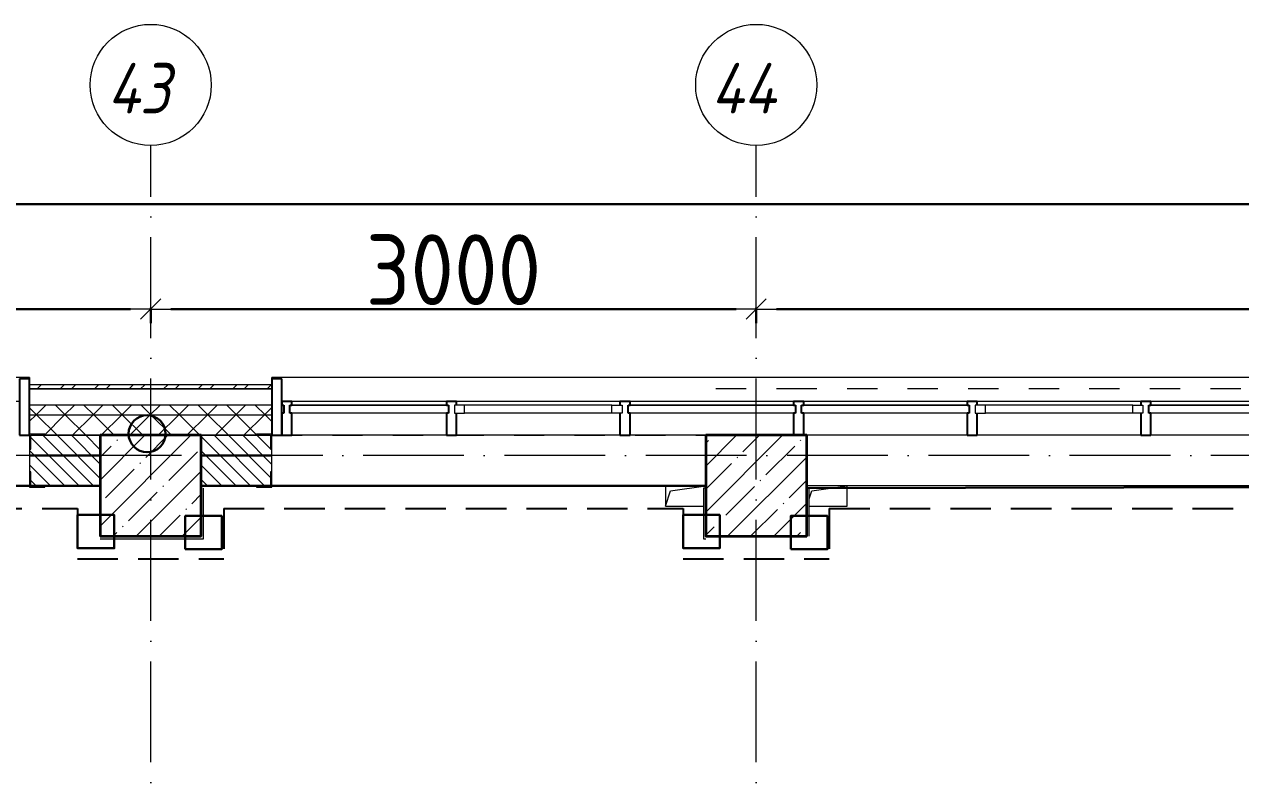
# Model space of a CAD drawing. Header units: millimetres. Extents: x -213536 to 1564669, y -45299 to 942238.
# Drawn here: x 492016 to 498042, y 434831 to 438570 of the extents above; entities that cross this region are included whole.
import ezdxf

# ---------------------------------------------------------------- set-up
doc = ezdxf.new("R2010")
doc.units = ezdxf.units.MM
for name, pattern in [('50_200_ШТРИХ_1Т_ш5_п1_п1_', [700, 500, -100, 0, -100]), ('Штрих короткий', [300, 150, -150]), ('Штриховая _2 мм - 1 мм_', [300, 200, -100])]:
    doc.linetypes.add(name, pattern=pattern)
for name, color, linetype, lineweight in [('0-1', 7, 'Continuous', 5), ('0-2', 7, 'Continuous', 9), ('2.1) ПГП окна 2.8 м', 5, 'Continuous', 30), ('3) ЖБ 4м', 3, 'Continuous', 30), ('3.1) ЖБ окна 1.2 м', 102, 'Continuous', 30), ('4) Метл уголки', 6, 'Continuous', 30), ('5) Швы', 2, 'Continuous', 30), ('Импосты витража', 7, 'Continuous', 9), ('Импосты витража-1', 7, 'Continuous', 25), ('Каркас_Импост', 7, 'Continuous', 13), ('Несущие колонны', 7, 'Continuous', 9), ('Несущие колонны-1', 7, 'Continuous', 35), ('Обобщенные модели', 7, 'Continuous', 9), ('Общие ребра', 7, 'Continuous', 9), ('Окна', 7, 'Continuous', 9), ('Оси', 7, 'Continuous', 9), ('Оси-1', 7, 'Continuous', 20), ('Оси-2', 7, '50_200_ШТРИХ_1Т_ш5_п1_п1_', 9), ('Остекление-1', 7, 'Continuous', 9), ('Перемычка-1', 7, 'Штрих короткий', 9), ('Размеры', 7, 'Continuous', 15), ('Стены', 7, 'Continuous', 9), ('Стены-1', 7, 'Continuous', 13), ('Штриховка разреза-1', 7, 'Continuous', 9)]:
    doc.layers.add(name, color=color, linetype=linetype, lineweight=lineweight)
doc.layers.add('Каркас_Импост-2', color=7, linetype='Continuous', lineweight=9, true_color=0xaaaaaa)
doc.layers.add('СТ-1_1', color=7, linetype='Штриховая _2 мм - 1 мм_', lineweight=90, true_color=0x888888)
doc.layers.get('0-2').off()
doc.styles.add('ISOCPEUR_I_1', font='isocpeui.ttf', dxfattribs={"width": 0.85, "height": 2.5})
doc.styles.add('СПДС', font='isocpeur.ttf', dxfattribs={"width": 0.9})
doc.dimstyles.new('Размера А3', dxfattribs={"dimtxt": 200, "dimasz": 100, "dimexe": 70, "dimexo": 100, "dimgap": 20, "dimtad": 1, "dimdec": 0, "dimrnd": 10, "dimzin": 0, "dimdsep": 46, "dimtxsty": 'СПДС', "dimblk": 'ARROWHEAD_6', "dimcen": 1, "dimclrd": 256, "dimclre": 256, "dimclrt": 256, "dimazin": 0, "dimtfac": 1, "dimtdec": 0, "dimtmove": 2, "dimatfit": 3, "dimfxl": 1, "dimtolj": 1, "dimtzin": 0, "dimarcsym": 0})
pattern_1 = [(45, (0, 0), (-70.71068, 70.71068), []), (135, (0, 0), (-70.71068, -70.71068), [])]
pattern_2 = [(135, (0, 0), (-35.35534, -35.35534), [])]

# ---------------------------------------------------------------- blocks, each defined once
blk = doc.blocks.new('Ось сетки - Круг_Ø6_00__ISO-2_5_0_9K_-16731441-АИ2_03_План отделки стен 3-го этажа _Часть 2_')
at = {"layer": 'Оси-1'}
blk.add_circle((0, 0), 3, dxfattribs=at)
blk = doc.blocks.new('ARROWHEAD_6')
at = {"color": 0, "linetype": 'Continuous'}
for p, q in [((0, 0), (-1, 0)), ((-0.5, -0.5), (0.5, 0.5))]:
    blk.add_line(p, q, dxfattribs=at)
blk = doc.blocks.new('*D4752')
at = {"layer": 'Defpoints', "color": 0, "transparency": 16777216}
for p in [(486642.1, 437266.4), (492642.1, 437266.4), (492642.1, 437160.4)]:
    blk.add_point(p, dxfattribs=at)
at = {"layer": 'Размеры', "lineweight": -2, "transparency": 16777216}
for p, q in [((486642.1, 437166.4), (486642.1, 437090.4)), ((486742.1, 437160.4), (492542.1, 437160.4)), ((492642.1, 437166.4), (492642.1, 437090.4))]:
    blk.add_line(p, q, dxfattribs=at)
at = {"layer": 'Размеры', "lineweight": -2, "transparency": 16777216, "xscale": 100, "yscale": 100, "zscale": 100, "rotation": 180}
blk.add_blockref('ARROWHEAD_6', (486642.1, 437160.4), dxfattribs=at)
at = {"layer": 'Размеры', "lineweight": -2, "transparency": 16777216, "xscale": 100, "yscale": 100, "zscale": 100}
blk.add_blockref('ARROWHEAD_6', (492642.1, 437160.4), dxfattribs=at)
at = {"layer": 'Размеры', "transparency": 16777216, "insert": (489642.1, 437355.4), "char_height": 350, "width": 2.488, "attachment_point": 5, "style": 'СПДС'}
blk.add_mtext('\\A1;6000', dxfattribs=at)
blk = doc.blocks.new('*D4753')
at = {"layer": 'Defpoints', "color": 0, "transparency": 16777216}
for p in [(492642.1, 437266.4), (495642.1, 437266.4), (495642.1, 437160.4)]:
    blk.add_point(p, dxfattribs=at)
at = {"layer": 'Размеры', "lineweight": -2, "transparency": 16777216}
for p, q in [((492642.1, 437166.4), (492642.1, 437090.4)), ((492742.1, 437160.4), (495542.1, 437160.4)), ((495642.1, 437166.4), (495642.1, 437090.4))]:
    blk.add_line(p, q, dxfattribs=at)
at = {"layer": 'Размеры', "lineweight": -2, "transparency": 16777216, "xscale": 100, "yscale": 100, "zscale": 100, "rotation": 180}
blk.add_blockref('ARROWHEAD_6', (492642.1, 437160.4), dxfattribs=at)
at = {"layer": 'Размеры', "lineweight": -2, "transparency": 16777216, "xscale": 100, "yscale": 100, "zscale": 100}
blk.add_blockref('ARROWHEAD_6', (495642.1, 437160.4), dxfattribs=at)
at = {"layer": 'Размеры', "transparency": 16777216, "insert": (494142.1, 437355.4), "char_height": 350, "width": 2.488, "attachment_point": 5, "style": 'СПДС'}
blk.add_mtext('\\A1;3000', dxfattribs=at)
blk = doc.blocks.new('*D4754')
at = {"layer": 'Defpoints', "color": 0, "transparency": 16777216}
for p in [(495642.1, 437266.4), (501642.1, 437266.4), (501642.1, 437160.4)]:
    blk.add_point(p, dxfattribs=at)
at = {"layer": 'Размеры', "lineweight": -2, "transparency": 16777216}
for p, q in [((495642.1, 437166.4), (495642.1, 437090.4)), ((495742.1, 437160.4), (501542.1, 437160.4)), ((501642.1, 437166.4), (501642.1, 437090.4))]:
    blk.add_line(p, q, dxfattribs=at)
at = {"layer": 'Размеры', "lineweight": -2, "transparency": 16777216, "xscale": 100, "yscale": 100, "zscale": 100, "rotation": 180}
blk.add_blockref('ARROWHEAD_6', (495642.1, 437160.4), dxfattribs=at)
at = {"layer": 'Размеры', "lineweight": -2, "transparency": 16777216, "xscale": 100, "yscale": 100, "zscale": 100}
blk.add_blockref('ARROWHEAD_6', (501642.1, 437160.4), dxfattribs=at)
at = {"layer": 'Размеры', "transparency": 16777216, "insert": (498642.1, 437355.4), "char_height": 350, "width": 2.488, "attachment_point": 5, "style": 'СПДС'}
blk.add_mtext('\\A1;6000', dxfattribs=at)
blk = doc.blocks.new('*D4757')
at = {"layer": 'Defpoints', "color": 0, "transparency": 16777216}
for p in [(459092.1, 437785.9), (505192.1, 437679.8), (505192.1, 436700.1)]:
    blk.add_point(p, dxfattribs=at)
at = {"layer": 'Размеры', "lineweight": -2, "transparency": 16777216}
for p, q in [((505192.1, 436800.1), (505192.1, 437749.8)), ((459092.1, 437685.9), (459092.1, 437609.8)), ((459192.1, 437679.8), (505092.1, 437679.8))]:
    blk.add_line(p, q, dxfattribs=at)
at = {"layer": 'Размеры', "lineweight": -2, "transparency": 16777216, "xscale": 100, "yscale": 100, "zscale": 100, "rotation": 180}
blk.add_blockref('ARROWHEAD_6', (459092.1, 437679.8), dxfattribs=at)
at = {"layer": 'Размеры', "lineweight": -2, "transparency": 16777216, "xscale": 100, "yscale": 100, "zscale": 100}
blk.add_blockref('ARROWHEAD_6', (505192.1, 437679.8), dxfattribs=at)
at = {"layer": 'Размеры', "transparency": 16777216, "insert": (482142.1, 437874.8), "char_height": 350, "width": 2.997, "attachment_point": 5, "style": 'СПДС'}
blk.add_mtext('\\A1;46100', dxfattribs=at)
blk = doc.blocks.new('BSC_Колонна _Прямоугольная - 500х500-V117-АИ2_03_План отделки стен 3-го этажа _Часть 2_')
at = {"layer": 'Несущие колонны'}
h = blk.add_hatch(dxfattribs=at)
h.set_pattern_fill('FP_107', color=256, style=0, pattern_type=2)
h.set_pattern_definition([(45, (-64950, -11050), (-114.04925, 114.04925), []), (45, (-64835.95, -11050), (-114.04925, 114.04925), [201.613, -40.323, 3.353, -36.97])])
h.paths.add_polyline_path([(-250, -250), (250, -250), (250, 250), (-250, 250)], flags=0)
at = {"layer": 'Несущие колонны-1'}
for p, q in [((250, 250), (-250, 250)), ((-250, 250), (-250, -250)), ((250, -250), (250, 250)), ((-250, -250), (250, -250))]:
    blk.add_line(p, q, dxfattribs=at)
blk = doc.blocks.new('BSC_Колонна _Прямоугольная - 500х500-V136-АИ2_03_План отделки стен 3-го этажа _Часть 2_')
at = {"layer": 'Несущие колонны'}
h = blk.add_hatch(dxfattribs=at)
h.set_pattern_fill('FP_126', color=256, style=0, pattern_type=2)
h.set_pattern_definition([(45, (-61950, -11050), (-114.04925, 114.04925), []), (45, (-61835.95, -11050), (-114.04925, 114.04925), [201.613, -40.323, 3.353, -36.97])])
h.paths.add_polyline_path([(-250, -250), (250, -250), (250, 250), (-250, 250)], flags=0)
at = {"layer": 'Несущие колонны-1'}
for p, q in [((250, 250), (-250, 250)), ((-250, 250), (-250, -250)), ((250, -250), (250, 250)), ((-250, -250), (250, -250))]:
    blk.add_line(p, q, dxfattribs=at)
blk = doc.blocks.new('PNS_Панель прямоугольная1 - Нр_Стекло - 40мм-25374207-АИ2_03_План отделки стен 3-го этажа _Часть 2_')
at = {"layer": 'Остекление-1'}
for p, q in [((-405, 40), (405, 40)), ((-415, 0), (415, 0)), ((405, 0), (-405, 0))]:
    blk.add_line(p, q, dxfattribs=at)
blk = doc.blocks.new('PNS_Панель прямоугольная2 - Нр_Стекло - 40мм-26243285-АИ2_03_План отделки стен 3-го этажа _Часть 2_')
at = {"layer": 'Каркас_Импост'}
for p, q in [((-415, 0), (-415, 40)), ((-415, 40), (-365, 40)), ((-365, 40), (-365, 0)), ((415, 40), (365, 40)), ((365, 40), (365, 0)), ((415, 0), (415, 40)), ((-365, 0), (-415, 0)), ((365, 0), (415, 0))]:
    blk.add_line(p, q, dxfattribs=at)
at = {"layer": 'Каркас_Импост-2'}
for p, q in [((-365, 40), (365, 40)), ((-365, 0), (365, 0))]:
    blk.add_line(p, q, dxfattribs=at)
blk = doc.blocks.new('PNS_Панель прямоугольная1 - Нр_Стекло - 40мм-25374206-АИ2_03_План отделки стен 3-го этажа _Часть 2_')
at = {"layer": 'Остекление-1'}
for p, q in [((-382.5, 40), (382.5, 40)), ((-392.5, 0), (392.5, 0)), ((382.5, 0), (-382.5, 0))]:
    blk.add_line(p, q, dxfattribs=at)
blk = doc.blocks.new('Прямоугольный импост - Импост структурный с накладкой - 150мм-25669421-АИ2_03_План отделки стен 3-го этажа _Часть 2_')
at = {"layer": 'Импосты витража'}
for p, q in [((18265, -100), (19075, -100)), ((18265, -267), (19075, -267))]:
    blk.add_line(p, q, dxfattribs=at)
blk = doc.blocks.new('Прямоугольный импост - Импост структурный с накладкой - 150мм-V176-АИ2_03_План отделки стен 3-го этажа _Часть 2_')
at = {"layer": 'Импосты витража'}
for p, q in [((65995, 11467), (65185, 11467)), ((65995, 11300), (65200, 11300))]:
    blk.add_line(p, q, dxfattribs=at)
blk = doc.blocks.new('Прямоугольный импост - Импост структурный с накладкой - 150мм-V177-АИ2_03_План отделки стен 3-го этажа _Часть 2_')
at = {"layer": 'Импосты витража'}
for p, q in [((65135, 11467), (64325, 11467)), ((64700, 11300), (64325, 11300))]:
    blk.add_line(p, q, dxfattribs=at)
blk = doc.blocks.new('Прямоугольный импост - Импост структурный с накладкой - 150мм-25669420-АИ2_03_План отделки стен 3-го этажа _Часть 2_')
at = {"layer": 'Импосты витража'}
for p, q in [((17450, -100), (18215, -100)), ((17450, -267), (18215, -267))]:
    blk.add_line(p, q, dxfattribs=at)
blk = doc.blocks.new('Прямоугольный импост - Импост структурный с накладкой - 150мм-25647633-АИ2_03_План отделки стен 3-го этажа _Часть 2_')
at = {"layer": 'Импосты витража-1'}
for p, q in [((-25, 0), (-25, 17)), ((-25, 17), (25, 17)), ((-15, 0), (-25, 0)), ((-15, -40), (-15, 0)), ((25, 17), (25, 0)), ((-25, -150), (-25, -40)), ((-25, -40), (-15, -40)), ((25, -40), (25, -150)), ((25, -150), (-25, -150))]:
    blk.add_line(p, q, dxfattribs=at)
blk = doc.blocks.new('Прямоугольный импост - Импост структурный с накладкой - 150мм-V161-АИ2_03_План отделки стен 3-го этажа _Часть 2_')
at = {"layer": 'Импосты витража-1'}
for p, q in [((-25, 0), (-25, 17)), ((-25, 17), (25, 17)), ((25, 0), (15, 0)), ((15, 0), (15, -40)), ((25, 17), (25, 0)), ((-25, -150), (-25, -40)), ((15, -40), (25, -40)), ((25, -40), (25, -150)), ((25, -150), (-25, -150))]:
    blk.add_line(p, q, dxfattribs=at)
blk = doc.blocks.new('Прямоугольный импост - Импост структурный с накладкой - 150мм-V165-АИ2_03_План отделки стен 3-го этажа _Часть 2_')
at = {"layer": 'Импосты витража-1'}
for p, q in [((-25, 0), (-25, 17)), ((-25, 17), (25, 17)), ((-15, 0), (-25, 0)), ((-15, -40), (-15, 0)), ((25, 0), (15, 0)), ((15, 0), (15, -40)), ((25, 17), (25, 0)), ((-25, -150), (-25, -40)), ((-25, -40), (-15, -40)), ((15, -40), (25, -40)), ((25, -40), (25, -150))]:
    blk.add_line(p, q, dxfattribs=at)
blk = doc.blocks.new('Прямоугольный импост - Импост структурный с накладкой - 150мм-25647644-АИ2_03_План отделки стен 3-го этажа _Часть 2_')
at = {"layer": 'Импосты витража-1'}
for p, q in [((-25, 0), (-25, 17)), ((-25, 17), (25, 17)), ((-15, 0), (-25, 0)), ((-15, -40), (-15, 0)), ((25, 0), (15, 0)), ((15, 0), (15, -40)), ((25, 17), (25, 0)), ((-25, -150), (-25, -40)), ((-25, -40), (-15, -40)), ((15, -40), (25, -40)), ((25, -40), (25, -150)), ((25, -150), (-25, -150))]:
    blk.add_line(p, q, dxfattribs=at)
blk = doc.blocks.new('Прямоугольный импост - Откос НВФ_50х280 мм-25985587-АИ2_03_План отделки стен 3-го этажа _Часть 2_')
at = {"layer": 'Импосты витража-1'}
for p, q in [((-50, 130), (0, 130)), ((-50, -150), (-50, 130)), ((0, 130), (0, -144)), ((0, -150), (-50, -150))]:
    blk.add_line(p, q, dxfattribs=at)
blk = doc.blocks.new('Прямоугольный импост - Откос НВФ_50х280 мм-25993838-АИ2_03_План отделки стен 3-го этажа _Часть 2_')
at = {"layer": 'Импосты витража-1'}
for p, q in [((0, 130), (-50, 130)), ((-50, 130), (-50, -150)), ((0, -144), (0, 130)), ((-50, -150), (0, -150))]:
    blk.add_line(p, q, dxfattribs=at)
blk = doc.blocks.new('Проем_Дверь_Прямоугольный - 1800х2700h_оконные проемы-25805030-АИ2_03_План отделки стен 3-го этажа _Часть 2_')
at = {"layer": 'Перемычка-1'}
for p, q in [((900, 125), (-900, 125)), ((900, -125), (-900, -125))]:
    blk.add_line(p, q, dxfattribs=at)
blk = doc.blocks.new('Проем_Дверь_Прямоугольный - 2150х2700h_витражные проемы-27177106-АИ2_03_План отделки стен 3-го этажа _Часть 2_')
at = {"layer": 'Перемычка-1'}
for p, q in [((1075, 125), (-1075, 125)), ((1075, -125), (-1075, -125))]:
    blk.add_line(p, q, dxfattribs=at)
blk = doc.blocks.new('Проем_Дверь_Прямоугольный - 500х2700h_оконные проемы-30605588-АИ2_03_План отделки стен 3-го этажа _Часть 2_')
at = {"layer": 'Перемычка-1'}
for p, q in [((250, 115), (-250, 115)), ((250, -115), (-250, -115))]:
    blk.add_line(p, q, dxfattribs=at)
blk = doc.blocks.new('Проем_Дверь_Прямоугольный - 5150х2700h_витражные проемы-30617495-АИ2_03_План отделки стен 3-го этажа _Часть 2_')
at = {"layer": 'Перемычка-1'}
for p, q in [((2575, 115), (-2575, 115)), ((2575, -115), (-2575, -115))]:
    blk.add_line(p, q, dxfattribs=at)
blk = doc.blocks.new('Фахверк_СКБ_Уголок - 250_2700-27497298-АИ2_03_План отделки стен 3-го этажа _Часть 2_')
at = {"layer": 'Обобщенные модели'}
for p, q in [((200, 181), (125, 181)), ((125, 181), (125, 106)), ((200, 175), (200, 181)), ((131, 106), (131, 175)), ((131, 175), (200, 175)), ((125, 106), (131, 106)), ((131, -6), (125, -6)), ((125, -6), (125, -81)), ((131, -75), (131, -6)), ((125, -81), (200, -81)), ((200, -75), (131, -75)), ((200, -81), (200, -75))]:
    blk.add_line(p, q, dxfattribs=at)
blk = doc.blocks.new('AR_Отверстие прямоугольное _в плите_ - AR_Отверстие прямоугольное _в плите_-V227-АИ2_03_План отделки стен 3-го этажа _Часть 2_')
at = {"layer": 'Обобщенные модели'}
for p, q in [((-100, 50), (-100, -50)), ((-100, -50), (-75, 25)), ((-75, 25), (100, 50)), ((-100, -50), (88, -50))]:
    blk.add_line(p, q, dxfattribs=at)
blk = doc.blocks.new('AR_Отверстие прямоугольное _в плите_ - AR_Отверстие прямоугольное _в плите_-V229-АИ2_03_План отделки стен 3-го этажа _Часть 2_')
at = {"layer": 'Обобщенные модели'}
for p, q in [((-88, -14), (-75, 25)), ((-75, 25), (100, 50)), ((100, -50), (100, 50)), ((-88, -50), (100, -50))]:
    blk.add_line(p, q, dxfattribs=at)
blk = doc.blocks.new('Отлив_СКБ - Отлив витража_120_НВФ-31885687-АИ2_03_План отделки стен 3-го этажа _Часть 2_')
at = {"layer": 'Окна'}
for p, q in [((1750, -2), (50, -2)), ((0, -120), (0, -113)), ((0, -120), (1800, -120)), ((1800, -113), (1800, -120))]:
    blk.add_line(p, q, dxfattribs=at)
blk = doc.blocks.new('Отлив_СКБ - Отлив витража_120_НВФ-31885342-АИ2_03_План отделки стен 3-го этажа _Часть 2_')
at = {"layer": 'Окна'}
for p, q in [((7750, -2), (50, -2)), ((0, -120), (7800, -120)), ((7800, -113), (7800, -120))]:
    blk.add_line(p, q, dxfattribs=at)
blk = doc.blocks.new('0125-Р-ОО-Ш2-АР-о_23_10_2024_rvt-1-АИ2_03_План отделки стен 3-го этажа _Часть 2_')
at = {"layer": 'Штриховка разреза-1'}
h = blk.add_hatch(dxfattribs=at)
h.set_pattern_fill('FP_80', color=256, style=0, pattern_type=2)
h.set_pattern_definition([(45, (0, 0), (-85.53659, 85.53659), []), (45, (57.02, 0), (-85.53659, 85.53659), [])])
h.paths.add_polyline_path([(74215, 11530), (74215, 11550), (70350, 11550), (70350, 11530), (72365.1, 11530)], flags=0)
h.paths.add_polyline_path([(62113.2, 11530), (62550, 11530), (62550, 11550), (61350, 11550), (61350, 11530)], flags=0)
h.paths.add_polyline_path([(59550, 11530), (59550, 11550), (58350, 11550), (58350, 11530), (59317.3, 11530)], flags=0)
h.paths.add_polyline_path([(55350, 11530), (56550, 11530), (56550, 11550), (55350, 11550)], flags=0)
h.paths.add_polyline_path([(52793.3, 11530), (53550, 11530), (53550, 11550), (52350, 11550), (52350, 11530)], flags=0)
h.paths.add_polyline_path([(50550, 11530), (50550, 11550), (49350, 11550), (49350, 11530), (49997.3, 11530)], flags=0)
h.paths.add_polyline_path([(47201.4, 11530), (47550, 11530), (47550, 11550), (46350, 11550), (46350, 11530)], flags=0)
h.paths.add_polyline_path([(43350, 11530), (44550, 11530), (44550, 11550), (43350, 11550)], flags=0)
h.paths.add_polyline_path([(40685, 11530), (41550, 11530), (41550, 11550), (40685, 11550)], flags=0)
h = blk.add_hatch(dxfattribs=at)
h.set_pattern_fill('FP_81', color=256, style=0, pattern_type=2)
h.set_pattern_definition(pattern_1)
h.paths.add_polyline_path([(76700, 11400), (76700, 11450), (70350, 11450), (70350, 11400), (76093.1, 11400)], flags=0)
h.paths.add_polyline_path([(62113.2, 11400), (62550, 11400), (62550, 11450), (61350, 11450), (61350, 11400)], flags=0)
h.paths.add_polyline_path([(59317.3, 11400), (59550, 11400), (59550, 11450), (58350, 11450), (58350, 11400), (58385.3, 11400)], flags=0)
h.paths.add_polyline_path([(55350, 11400), (56550, 11400), (56550, 11450), (55350, 11450)], flags=0)
h.paths.add_polyline_path([(53259.3, 11400), (53550, 11400), (53550, 11450), (52350, 11450), (52350, 11400), (52793.3, 11400)], flags=0)
h.paths.add_polyline_path([(50550, 11400), (50550, 11450), (49350, 11450), (49350, 11400), (49997.3, 11400)], flags=0)
h.paths.add_polyline_path([(44550, 11400), (44550, 11450), (43350, 11450), (43350, 11400), (44405.4, 11400)], flags=0)
h.paths.add_polyline_path([(46350, 11400), (47550, 11400), (47550, 11450), (46350, 11450)], flags=0)
h.paths.add_polyline_path([(40677.4, 11400), (41550, 11400), (41550, 11450), (40150, 11450), (40150, 11400)], flags=0)
h.paths.add_polyline_path([(37881.4, 11400), (38350, 11400), (38350, 11450), (37150, 11450), (37150, 11400)], flags=0)
h.paths.add_polyline_path([(35350, 11400), (35350, 11450), (34150, 11450), (34150, 11400), (35085.5, 11400)], flags=0)
h.paths.add_polyline_path([(32289.5, 11400), (32350, 11400), (32350, 11450), (31150, 11450), (31150, 11400), (31357.5, 11400)], flags=0)
h.paths.add_polyline_path([(29350, 11400), (29350, 11450), (26180, 11450), (26180, 11400), (28561.5, 11400)], flags=0)
h = blk.add_hatch(dxfattribs=at)
h.set_pattern_fill('FP_81', color=256, style=0, pattern_type=2)
h.set_pattern_definition(pattern_1)
h.paths.add_polyline_path([(76700, 11300), (76700, 11400), (70350, 11400), (70350, 11306), (70425, 11306), (70425, 11300), (76093.1, 11300)], flags=0)
h.paths.add_polyline_path([(62475, 11300), (62475, 11306), (62550, 11306), (62550, 11400), (61350, 11400), (61350, 11306), (61425, 11306), (61425, 11300), (62200, 11300)], flags=0)
h.paths.add_polyline_path([(59317.3, 11300), (59475, 11300), (59475, 11306), (59550, 11306), (59550, 11400), (58350, 11400), (58350, 11306), (58425, 11306), (58425, 11300)], flags=0)
h.paths.add_polyline_path([(56475, 11300), (56475, 11306), (56550, 11306), (56550, 11400), (55350, 11400), (55350, 11306), (55425, 11306), (55425, 11300), (56200, 11300)], flags=0)
h.paths.add_polyline_path([(52700, 11300), (53475, 11300), (53475, 11306), (53550, 11306), (53550, 11400), (52350, 11400), (52350, 11306), (52425, 11306), (52425, 11300)], flags=0)
h.paths.add_polyline_path([(50475, 11300), (50475, 11306), (50550, 11306), (50550, 11400), (49350, 11400), (49350, 11306), (49425, 11306), (49425, 11300), (49997.3, 11300)], flags=0)
h.paths.add_polyline_path([(47201.4, 11300), (47475, 11300), (47475, 11306), (47550, 11306), (47550, 11400), (46350, 11400), (46350, 11306), (46425, 11306), (46425, 11300), (47200, 11300)], flags=0)
h.paths.add_polyline_path([(43700, 11300), (44475, 11300), (44475, 11306), (44550, 11306), (44550, 11400), (43350, 11400), (43350, 11306), (43425, 11306), (43425, 11300), (43473.4, 11300)], flags=0)
h.paths.add_polyline_path([(40677.4, 11300), (41475, 11300), (41475, 11306), (41550, 11306), (41550, 11400), (40150, 11400), (40150, 11300), (40650, 11300)], flags=0)
h.paths.add_polyline_path([(38275, 11300), (38275, 11306), (38350, 11306), (38350, 11400), (37150, 11400), (37150, 11300), (37881.4, 11300)], flags=0)
h.paths.add_polyline_path([(35275, 11300), (35275, 11306), (35350, 11306), (35350, 11400), (34150, 11400), (34150, 11306), (34225, 11306), (34225, 11300), (35085.5, 11300)], flags=0)
h.paths.add_polyline_path([(31357.5, 11300), (32275, 11300), (32275, 11306), (32350, 11306), (32350, 11400), (31150, 11400), (31150, 11300)], flags=0)
h.paths.add_polyline_path([(28650, 11300), (29275, 11300), (29275, 11306), (29350, 11306), (29350, 11400), (26180, 11400), (26180, 11300), (28561.5, 11300)], flags=0)
h = blk.add_hatch(dxfattribs=at)
h.set_pattern_fill('FP_1', color=256, style=0, pattern_type=2)
h.set_pattern_definition(pattern_2)
h.paths.add_polyline_path([(61425, 11050), (61700, 11050), (61700, 11300), (61356, 11300), (61356, 11231), (61350, 11231), (61350, 11119), (61356, 11119), (61356, 11050)], flags=0)
h.paths.add_polyline_path([(58385.3, 11050), (59544, 11050), (59544, 11119), (59550, 11119), (59550, 11231), (59544, 11231), (59544, 11300), (58356, 11300), (58356, 11231), (58350, 11231), (58350, 11119), (58356, 11119), (58356, 11050)], flags=0)
h.paths.add_polyline_path([(56544, 11050), (56544, 11119), (56550, 11119), (56550, 11231), (56544, 11231), (56544, 11300), (56200, 11300), (56200, 11050), (56521.3, 11050)], flags=0)
h = blk.add_hatch(dxfattribs=at)
h.set_pattern_fill('FP_1', color=256, style=0, pattern_type=2)
h.set_pattern_definition(pattern_2)
h.paths.add_polyline_path([(70356, 11050), (70700, 11050), (70700, 11300), (70356, 11300), (70356, 11231), (70350, 11231), (70350, 11119), (70356, 11119), (70356, 11054.3)], flags=0)
h.paths.add_polyline_path([(62475, 11050), (62544, 11050), (62544, 11119), (62550, 11119), (62550, 11231), (62544, 11231), (62544, 11300), (62200, 11300), (62200, 11050)], flags=0)
at = {"layer": 'Общие ребра'}
for p, q in [((62550, 11450), (61350, 11450)), ((62550, 11400), (61350, 11400)), ((61425, 11300), (61700, 11300)), ((61700, 11300), (61425, 11300)), ((62200, 11300), (62475, 11300)), ((62475, 11300), (62200, 11300))]:
    blk.add_line(p, q, dxfattribs=at)
at = {"layer": 'Стены'}
for p, q in [((61350, 11050), (59550, 11050)), ((64700, 11050), (62550, 11050)), ((70350, 11050), (65200, 11050))]:
    blk.add_line(p, q, dxfattribs=at)
at = {"layer": 'Стены-1'}
for p, q in [((62550, 11550), (61350, 11550)), ((61350, 11550), (61350, 11530)), ((62550, 11530), (61350, 11530)), ((61350, 11530), (61350, 11306)), ((61350, 11530), (62550, 11530)), ((62550, 11530), (62550, 11550)), ((62550, 11306), (62550, 11530)), ((61350, 11231), (61350, 11119)), ((62550, 11119), (62550, 11231)), ((61425, 11050), (61700, 11050)), ((62200, 11050), (62475, 11050))]:
    blk.add_line(p, q, dxfattribs=at)
at = {"layer": '0-2', "rotation": 180}
for name, p in [('Отлив_СКБ - Отлив витража_120_НВФ-31885687-АИ2_03_План отделки стен 3-го этажа _Часть 2_', (61350, 11467)), ('Отлив_СКБ - Отлив витража_120_НВФ-31885342-АИ2_03_План отделки стен 3-го этажа _Часть 2_', (70350, 11467)), ('PNS_Панель прямоугольная1 - Нр_Стекло - 40мм-25374206-АИ2_03_План отделки стен 3-го этажа _Часть 2_', (63032.5, 11450)), ('Прямоугольный импост - Импост структурный с накладкой - 150мм-25669420-АИ2_03_План отделки стен 3-го этажа _Часть 2_', (80865, 11200)), ('PNS_Панель прямоугольная2 - Нр_Стекло - 40мм-26243285-АИ2_03_План отделки стен 3-го этажа _Часть 2_', (63870, 11450)), ('Прямоугольный импост - Импост структурный с накладкой - 150мм-25669421-АИ2_03_План отделки стен 3-го этажа _Часть 2_', (82540, 11200)), ('PNS_Панель прямоугольная1 - Нр_Стекло - 40мм-25374207-АИ2_03_План отделки стен 3-го этажа _Часть 2_', (64730, 11450)), ('PNS_Панель прямоугольная1 - Нр_Стекло - 40мм-25374207-АИ2_03_План отделки стен 3-го этажа _Часть 2_', (65590, 11450)), ('PNS_Панель прямоугольная2 - Нр_Стекло - 40мм-26243285-АИ2_03_План отделки стен 3-го этажа _Часть 2_', (66450, 11450)), ('Прямоугольный импост - Импост структурный с накладкой - 150мм-25669421-АИ2_03_План отделки стен 3-го этажа _Часть 2_', (85120, 11200)), ('PNS_Панель прямоугольная1 - Нр_Стекло - 40мм-25374207-АИ2_03_План отделки стен 3-го этажа _Часть 2_', (67310, 11450)), ('Прямоугольный импост - Импост структурный с накладкой - 150мм-25669421-АИ2_03_План отделки стен 3-го этажа _Часть 2_', (85980, 11200)), ('Проем_Дверь_Прямоугольный - 1800х2700h_оконные проемы-25805030-АИ2_03_План отделки стен 3-го этажа _Часть 2_', (60450, 11175)), ('Фахверк_СКБ_Уголок - 250_2700-27497298-АИ2_03_План отделки стен 3-го этажа _Часть 2_', (62675, 11225)), ('Проем_Дверь_Прямоугольный - 2150х2700h_витражные проемы-27177106-АИ2_03_План отделки стен 3-го этажа _Часть 2_', (63625, 11175))]:
    blk.add_blockref(name, p, dxfattribs=at)
at = {"layer": '0-2'}
for name, p in [('Прямоугольный импост - Откос НВФ_50х280 мм-25993838-АИ2_03_План отделки стен 3-го этажа _Часть 2_', (61350, 11450)), ('Проем_Дверь_Прямоугольный - 500х2700h_оконные проемы-30605588-АИ2_03_План отделки стен 3-го этажа _Часть 2_', (64950, 11415)), ('Проем_Дверь_Прямоугольный - 5150х2700h_витражные проемы-30617495-АИ2_03_План отделки стен 3-го этажа _Часть 2_', (67775, 11415)), ('Прямоугольный импост - Импост структурный с накладкой - 150мм-V177-АИ2_03_План отделки стен 3-го этажа _Часть 2_', (0, 0)), ('Прямоугольный импост - Импост структурный с накладкой - 150мм-V176-АИ2_03_План отделки стен 3-го этажа _Часть 2_', (0, 0)), ('Фахверк_СКБ_Уголок - 250_2700-27497298-АИ2_03_План отделки стен 3-го этажа _Часть 2_', (61225, 11125)), ('BSC_Колонна _Прямоугольная - 500х500-V136-АИ2_03_План отделки стен 3-го этажа _Часть 2_', (61950, 11050)), ('BSC_Колонна _Прямоугольная - 500х500-V117-АИ2_03_План отделки стен 3-го этажа _Часть 2_', (64950, 11050)), ('AR_Отверстие прямоугольное _в плите_ - AR_Отверстие прямоугольное _в плите_-V227-АИ2_03_План отделки стен 3-го этажа _Часть 2_', (64600, 11000)), ('AR_Отверстие прямоугольное _в плите_ - AR_Отверстие прямоугольное _в плите_-V229-АИ2_03_План отделки стен 3-го этажа _Часть 2_', (65300, 11000))]:
    blk.add_blockref(name, p, dxfattribs=at)
at = {"layer": '0-2', "extrusion": (0, 0, -1)}
for name, p in [('Прямоугольный импост - Откос НВФ_50х280 мм-25985587-АИ2_03_План отделки стен 3-го этажа _Часть 2_', (-62550, 11450)), ('Прямоугольный импост - Импост структурный с накладкой - 150мм-25647644-АИ2_03_План отделки стен 3-го этажа _Часть 2_', (-62625, 11450)), ('Прямоугольный импост - Импост структурный с накладкой - 150мм-V161-АИ2_03_План отделки стен 3-го этажа _Часть 2_', (-63440, 11450)), ('Прямоугольный импост - Импост структурный с накладкой - 150мм-25647633-АИ2_03_План отделки стен 3-го этажа _Часть 2_', (-64300, 11450)), ('Прямоугольный импост - Импост структурный с накладкой - 150мм-V165-АИ2_03_План отделки стен 3-го этажа _Часть 2_', (-65160, 11450)), ('Прямоугольный импост - Импост структурный с накладкой - 150мм-V161-АИ2_03_План отделки стен 3-го этажа _Часть 2_', (-66020, 11450)), ('Прямоугольный импост - Импост структурный с накладкой - 150мм-25647633-АИ2_03_План отделки стен 3-го этажа _Часть 2_', (-66880, 11450))]:
    blk.add_blockref(name, p, dxfattribs=at)
blk = doc.blocks.new('3этНиз')
at = {"layer": 'СТ-1_1', "lineweight": 25}
for p, q in [((487004.1, 436173.4), (492280.1, 436173.4)), ((492280.1, 436173.4), (492280.1, 435923.4)), ((493004.1, 436173.4), (493004.1, 435923.4)), ((493004.1, 436173.4), (495280.1, 436173.4)), ((495280.1, 436173.4), (495280.1, 435923.4)), ((496004.1, 436173.4), (496004.1, 435923.4)), ((496004.1, 436173.4), (501280.1, 436173.4)), ((492280.1, 435923.4), (493004.1, 435923.4)), ((495280.1, 435923.4), (496004.1, 435923.4))]:
    blk.add_line(p, q, dxfattribs=at)
at = {"layer": 'Стены-1'}
for p, q in [((492904.1, 436285.4), (492892.1, 436285.4)), ((492904.1, 436023.4), (492904.1, 436273.4)), ((495380.1, 436273.4), (495380.1, 436023.4)), ((495392.1, 436273.4), (495380.1, 436273.4)), ((495904.1, 436273.4), (495892.1, 436273.4)), ((495904.1, 436035.4), (495904.1, 436273.4)), ((492392.1, 436023.4), (492904.1, 436023.4)), ((495380.1, 436023.4), (495392.1, 436023.4))]:
    blk.add_line(p, q, dxfattribs=at)
at = {"layer": '0-1'}
blk.add_blockref('0125-Р-ОО-Ш2-АР-о_23_10_2024_rvt-1-АИ2_03_План отделки стен 3-го этажа _Часть 2_', (430692.1, 425235.4), dxfattribs=at)
blk = doc.blocks.new('Ось 3 этаж')
at = {"layer": 'Оси-2'}
for p, q in [((492642.1, 423014.8), (492642.1, 437970.1)), ((495642.1, 423014.8), (495642.1, 437970.1)), ((536900.4, 436435.4), (428373.3, 436435.4))]:
    blk.add_line(p, q, dxfattribs=at)
at = {"layer": 'Оси-1', "xscale": 99.99999999999993, "yscale": 99.99999999999993, "zscale": 99.99999999999993}
for p in [(492642.1, 438270.1), (495642.1, 438270.1)]:
    blk.add_blockref('Ось сетки - Круг_Ø6_00__ISO-2_5_0_9K_-16731441-АИ2_03_План отделки стен 3-го этажа _Часть 2_', p, dxfattribs=at)
at = {"layer": 'Оси', "char_height": 250, "attachment_point": 1, "style": 'ISOCPEUR_I_1'}
for s, insert, width in [('43', (492428.2, 438378.9), 425.696), ('44', (495419.2, 438378.9), 447.342)]:
    blk.add_mtext(s, dxfattribs=dict(at, insert=insert, width=width))
at = {"layer": 'Размеры'}
for base, p1, p2, picture, middle in [((505192.1, 437679.8), (459092.1, 437785.9), (505192.1, 436700.1), '*D4757', (482142.1, 437874.8)), ((492642.1, 437160.4), (486642.1, 437266.4), (492642.1, 437266.4), '*D4752', (489642.1, 437355.4)), ((495642.1, 437160.4), (492642.1, 437266.4), (495642.1, 437266.4), '*D4753', (494142.1, 437355.4)), ((501642.1, 437160.4), (495642.1, 437266.4), (501642.1, 437266.4), '*D4754', (498642.1, 437355.4))]:
    dim = blk.add_linear_dim(base=base, p1=p1, p2=p2, dimstyle='Размера А3', override={"dimtxt": 350}, dxfattribs=at)
    dim.commit()
    dim.dimension.update_dxf_attribs({"geometry": picture, "text_midpoint": middle})

msp = doc.modelspace()

# ---------------------------------------------------------------- linework, layer by layer
at = {"layer": '2.1) ПГП окна 2.8 м'}
for points in [[(492042.1, 436435.4), (492392.1, 436435.4)], [(492892.1, 436435.4), (493242.1, 436435.4)]]:
    msp.add_lwpolyline(points, dxfattribs=at)
at = {"layer": '3) ЖБ 4м'}
for points in [[(492392.1, 436285.4), (492392.1, 436035.4), (492892.1, 436035.4), (492892.1, 436285.4)], [(495392.1, 436285.4), (495392.1, 436035.4), (495892.1, 436035.4), (495892.1, 436285.4)]]:
    msp.add_lwpolyline(points, dxfattribs=at)
at = {"layer": '3.1) ЖБ окна 1.2 м'}
for points in [[(492392.1, 436285.4), (486892.1, 436285.4)], [(495392.1, 436285.4), (492892.1, 436285.4)], [(501392.1, 436285.4), (495892.1, 436273.4)]]:
    msp.add_lwpolyline(points, dxfattribs=at)
at = {"layer": '4) Метл уголки'}
for points in [[(492280.1, 435976.3), (492461.4, 435976.3), (492461.4, 436141.1), (492280.1, 436141.1)], [(492813.1, 435971.7), (492994.4, 435971.7), (492994.4, 436136.5), (492813.1, 436136.5)], [(495280.1, 435976.3), (495461.4, 435976.3), (495461.4, 436141.1), (495280.1, 436141.1)], [(495813.1, 435971.7), (495994.4, 435971.7), (495994.4, 436136.5), (495813.1, 436136.5)]]:
    msp.add_lwpolyline(points, close=True, dxfattribs=at)
at = {"layer": '5) Швы'}
msp.add_circle((492624.2, 436543.3), 91.6, dxfattribs=at)

# ---------------------------------------------------------------- block references
at = {"color": 5, "lineweight": 30}
msp.add_blockref('Ось 3 этаж', (0, 0), dxfattribs=at)
at = {"layer": '3) ЖБ 4м'}
msp.add_blockref('3этНиз', (0, 0), dxfattribs=at)

doc.saveas('drawing.dxf')
